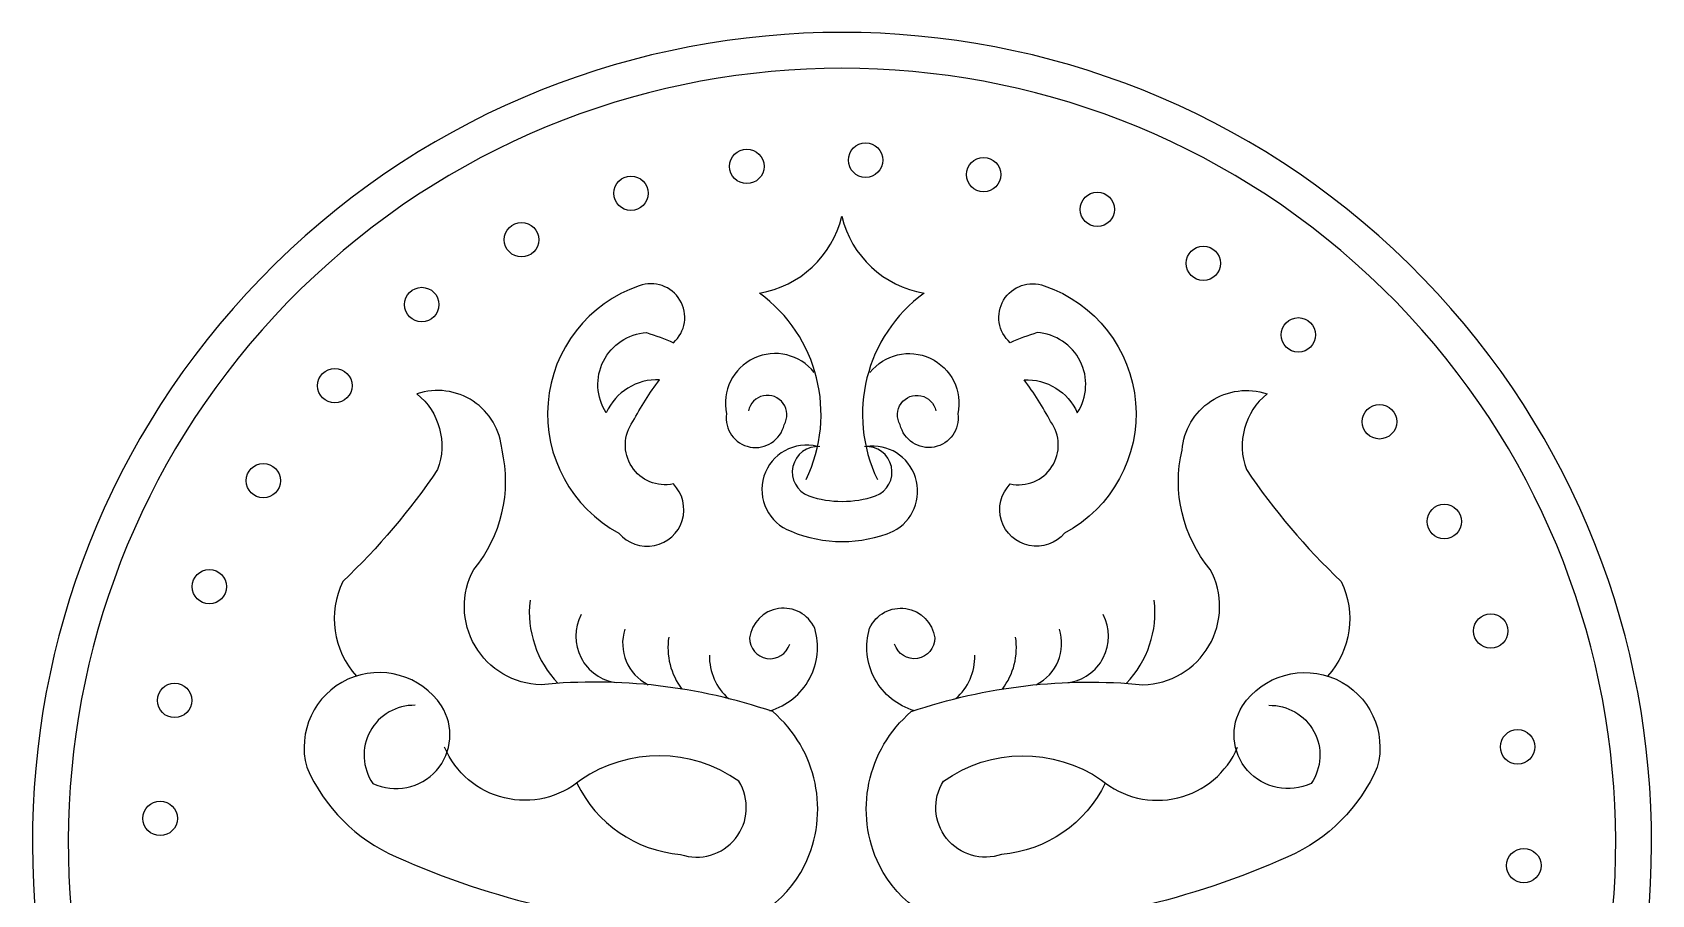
# Model space of a CAD drawing. Header units: millimetres. Extents: x -159346 to -157016, y -80163 to -78851.
# Drawn here: x -158518 to -158450.3, y -78997.4 to -78961.4 of the extents above; entities that cross this region are included whole.
import ezdxf

# ---------------------------------------------------------------- set-up
doc = ezdxf.new("R2010")
doc.units = ezdxf.units.MM
doc.header["$LTSCALE"] = 2
doc.header["$MEASUREMENT"] = 0
for name, color, linetype in [('3', 3, 'CONTINUOUS'), ('4', 4, 'CONTINUOUS'), ('7', 7, 'CONTINUOUS')]:
    doc.layers.add(name, color=color, linetype=linetype)

msp = doc.modelspace()

# ---------------------------------------------------------------- linework, layer by layer
at = {"layer": '3', "color": 0}
for centre in [(-158483.176, -78966.728), (-158488.139, -78966.99), (-158478.244, -78967.332), (-158492.981, -78968.11), (-158473.491, -78968.784), (-158497.555, -78970.053), (-158469.062, -78971.038), (-158501.722, -78972.761), (-158465.092, -78974.028), (-158505.356, -78976.152), (-158461.701, -78977.661), (-158508.345, -78980.122), (-158458.993, -78981.828), (-158510.6, -78984.55), (-158457.05, -78986.402), (-158512.051, -78989.303), (-158455.93, -78991.244), (-158512.655, -78994.236), (-158455.669, -78996.207)]:
    msp.add_circle(centre, 0.719, dxfattribs=at)
msp.add_arc((-158484.162, -78995.222), 32.333, 321.12328, 218.87672, dxfattribs=at)
at = {"layer": '4', "color": 0}
msp.add_arc((-158484.162, -78995.222), 33.833, 316.71835, 223.28165, dxfattribs=at)
at = {"layer": '7', "color": 0}
for points in [[(-158492.632, -78971.98, 0.656142), (-158493.481, -78982.313, 1.03953), (-158491.208, -78980.258, -0.688051), (-158492.897, -78977.651, -0.04049), (-158491.784, -78975.903, 0.305636), (-158494.011, -78977.28, -0.573692), (-158492.334, -78973.934, -0.029366), (-158491.208, -78974.355, 0.831731), (-158492.632, -78971.98)], [(-158475.707, -78971.98, -0.656142), (-158474.858, -78982.313, -1.03953), (-158477.131, -78980.258, 0.688051), (-158475.442, -78977.651, 0.04049), (-158476.555, -78975.903, -0.305636), (-158474.328, -78977.28, 0.573692), (-158476.005, -78973.934, 0.029366), (-158477.131, -78974.355, -0.831731), (-158475.707, -78971.98)], [(-158485.318, -78975.605, 0.795322), (-158488.987, -78977.324, 0.965044), (-158486.579, -78977.782, 1.188159), (-158488.07, -78977.209)], [(-158482.993, -78975.605, -0.795322), (-158479.323, -78977.324, -0.965044), (-158481.731, -78977.782, -1.188159), (-158480.24, -78977.209)], [(-158501.995, -78989.509, 0.612627), (-158503.768, -78992.77, 0.755298), (-158500.901, -78989.529, 0.850278), (-158506.531, -78992.099, 0.189691), (-158502.787, -78995.839, 0.097417), (-158489.96, -78998.801, 0.291806), (-158485.724, -78996.199, 0.342851), (-158487.059, -78989.773, 0.106797), (-158496.739, -78988.646, -0.562097), (-158499.547, -78983.827, 0.235233), (-158498.37, -78978.84, 0.486466), (-158501.923, -78976.49, -0.319493), (-158501.059, -78979.655, -0.054804), (-158505.025, -78984.33, 0.305638), (-158504.455, -78988.284)], [(-158466.328, -78989.509, -0.612627), (-158464.556, -78992.77, -0.755298), (-158467.423, -78989.529, -0.850278), (-158461.792, -78992.099, -0.189691), (-158465.536, -78995.839, -0.097417), (-158478.364, -78998.801, -0.291806), (-158482.6, -78996.199, -0.342851), (-158481.265, -78989.773, -0.106797), (-158471.584, -78988.646, 0.562097), (-158468.776, -78983.827, -0.235233), (-158469.953, -78978.84, -0.486466), (-158466.4, -78976.49, 0.319493), (-158467.264, -78979.655, 0.054804), (-158463.298, -78984.33, -0.305638), (-158463.869, -78988.284)], [(-158485.184, -78978.695, 0.95157), (-158486.293, -78982.237, 0.199318), (-158482.017, -78982.237, 0.845241), (-158483.158, -78978.695, 0.874401)], [(-158485.088, -78978.698, 0.8681), (-158485.547, -78980.76, 0.16341), (-158482.763, -78980.76, 0.8681), (-158483.222, -78978.698)], [(-158487.176, -78989.733, 0.417304), (-158485.303, -78986.286, 0.753057), (-158488.022, -78986.691, 0.868746), (-158486.348, -78986.953)], [(-158481.134, -78989.733, -0.417304), (-158483.007, -78986.286, -0.753057), (-158480.288, -78986.691, -0.868746), (-158481.962, -78986.953)], [(-158495.242, -78992.756, 0.26554), (-158490.907, -78995.741, 0.706361), (-158488.475, -78992.681, 0.313961), (-158495.083, -78992.63, -0.502908), (-158500.771, -78991.263)], [(-158473.159, -78992.756, -0.26554), (-158477.494, -78995.741, -0.706361), (-158479.926, -78992.681, -0.313961), (-158473.319, -78992.63, 0.502908), (-158467.631, -78991.263)]]:
    msp.add_lwpolyline(points, format="xyb", dxfattribs=at)
for centre, radius, start, end in [((-158488.312, -78968.082), 4.259, 279.47659, 346.51996), ((-158480.03, -78968.082), 4.259, 193.48004, 260.52341), ((-158491.302, -78977.345), 6.265, 334.19353, 53.90424), ((-158477.04, -78977.345), 6.265, 126.09584, 205.80639), ((-158492.956, -78985.623), 4.272, 173.24271, 223.95574), ((-158475.354, -78985.623), 4.272, 316.04426, 6.75729), ((-158493.341, -78986.627), 1.945, 152.08356, 262.78144), ((-158474.969, -78986.627), 1.945, 277.21856, 27.91644), ((-158491.383, -78986.913), 1.946, 162.35174, 242.99039), ((-158476.928, -78986.913), 1.946, 297.00961, 17.64826), ((-158488.567, -78987.094), 2.869, 171.24271, 217.2117), ((-158479.743, -78987.094), 2.869, 322.7883, 8.75729), ((-158487.373, -78987.473), 2.328, 178.63276, 228.95667), ((-158480.937, -78987.473), 2.328, 311.04333, 1.36724)]:
    msp.add_arc(centre, radius, start, end, dxfattribs=at)

doc.saveas('drawing.dxf')
